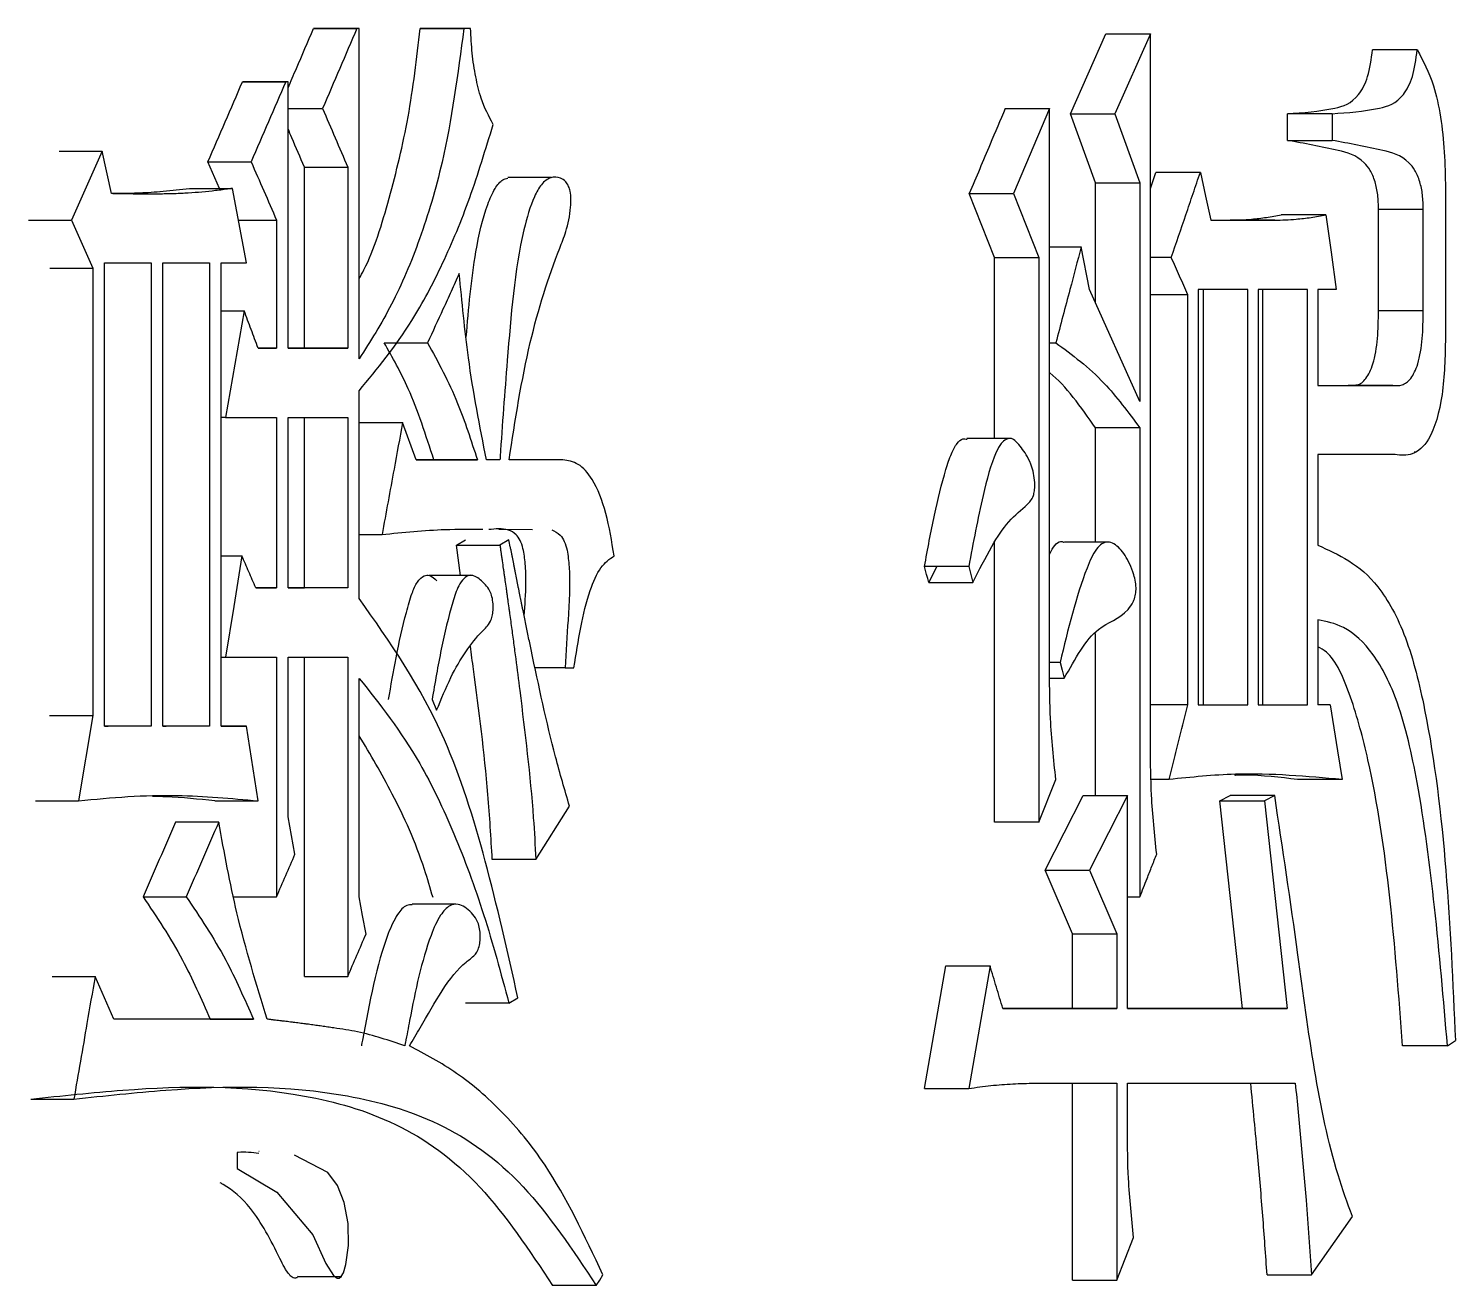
# Model space of a CAD drawing. Header units: millimetres. Extents: x 2687 to 4367, y 1046 to 2234.
# Drawn here: x 3500.315 to 3503.212, y 1378.355 to 1380.908 of the extents above; entities that cross this region are included whole.
import ezdxf

# ---------------------------------------------------------------- set-up
doc = ezdxf.new("R2010")
doc.units = ezdxf.units.MM

msp = doc.modelspace()

# ---------------------------------------------------------------- linework, layer by layer
at = {"color": 7, "linetype": 'Continuous', "lineweight": 25}
for p, q in [((3500.8937, 1380.9079), (3500.9817, 1380.9079)), ((3500.8983, 1380.9079), (3500.8937, 1380.9079)), ((3500.9864, 1380.9079), (3500.8983, 1380.9079)), ((3500.9864, 1380.9079), (3500.9817, 1380.9079)), ((3500.9864, 1380.2372), (3500.9864, 1380.9079)), ((3501.2125, 1380.9079), (3501.1242, 1380.9079)), ((3501.2125, 1380.9079), (3501.1987, 1380.9079)), ((3502.4301, 1380.7348), (3502.5022, 1380.8971)), ((3502.5022, 1380.8971), (3502.5924, 1380.8971)), ((3502.5924, 1380.8971), (3502.5201, 1380.7348)), ((3502.5924, 1379.4476), (3502.5924, 1380.8971)), ((3503.134, 1380.8647), (3503.0432, 1380.8647)), ((3500.7494, 1380.7997), (3500.8373, 1380.7997)), ((3500.7541, 1380.7997), (3500.7494, 1380.7997)), ((3500.842, 1380.7997), (3500.7541, 1380.7997)), ((3500.842, 1380.7997), (3500.8373, 1380.7997)), ((3500.842, 1380.2588), (3500.842, 1380.7997)), ((3500.842, 1380.7456), (3500.912, 1380.7456)), ((3502.2977, 1380.7456), (3502.3876, 1380.7456)), ((3502.3876, 1380.7456), (3502.3144, 1380.5726)), ((3502.3876, 1379.599), (3502.3876, 1380.7456)), ((3502.4301, 1380.7348), (3502.5201, 1380.7348)), ((3502.4811, 1380.5942), (3502.4301, 1380.7348)), ((3502.5201, 1380.7348), (3502.5712, 1380.5942)), ((3502.9611, 1380.7348), (3502.8705, 1380.7348)), ((3502.8705, 1380.6807), (3502.8705, 1380.7348)), ((3502.9611, 1380.7348), (3502.9611, 1380.6807)), ((3502.8705, 1380.6807), (3502.9611, 1380.6807)), ((3500.3771, 1380.6591), (3500.4645, 1380.6591)), ((3500.4645, 1380.6591), (3500.4024, 1380.5184)), ((3500.4835, 1380.5725), (3500.4645, 1380.6591)), ((3500.6793, 1380.6374), (3500.767, 1380.6374)), ((3500.7027, 1380.5833), (3500.6793, 1380.6374)), ((3500.8751, 1380.6266), (3500.9632, 1380.6266)), ((3500.8751, 1380.2588), (3500.8751, 1380.6266)), ((3500.9632, 1380.6266), (3500.9632, 1380.2588)), ((3502.5924, 1380.5831), (3502.6035, 1380.6158)), ((3502.6938, 1380.6158), (3502.6035, 1380.6158)), ((3500.5818, 1380.5771), (3500.6417, 1380.5833)), ((3500.6417, 1380.5833), (3500.7295, 1380.5833)), ((3500.7576, 1380.4319), (3500.7295, 1380.5833)), ((3501.377, 1380.6051), (3501.2878, 1380.6051)), ((3502.4811, 1380.3509), (3502.4811, 1380.5942)), ((3502.5712, 1380.5942), (3502.5712, 1380.1507)), ((3503.1912, 1380.5834), (3503.1912, 1380.2805)), ((3502.2246, 1380.5726), (3502.3144, 1380.5726)), ((3502.2762, 1380.4428), (3502.2246, 1380.5726)), ((3502.3144, 1380.5726), (3502.3661, 1380.4428)), ((3502.9487, 1380.5293), (3502.8581, 1380.5293)), ((3503.1463, 1380.5401), (3503.0555, 1380.5401)), ((3503.0555, 1380.3346), (3503.0555, 1380.5401)), ((3503.1463, 1380.3346), (3503.1463, 1380.5401)), ((3500.3152, 1380.5184), (3500.4024, 1380.5184)), ((3500.4024, 1380.5184), (3500.4454, 1380.4211)), ((3500.7415, 1380.5184), (3500.8186, 1380.5184)), ((3500.8186, 1380.5184), (3500.8186, 1380.2588)), ((3502.7149, 1380.5185), (3502.8447, 1380.5185)), ((3502.7149, 1380.5185), (3502.7543, 1380.5185)), ((3502.8447, 1380.5185), (3502.7543, 1380.5185)), ((3502.2762, 1380.4428), (3502.3661, 1380.4428)), ((3502.2762, 1380.0749), (3502.2762, 1380.4428)), ((3502.3661, 1380.4428), (3502.3661, 1379.2961)), ((3502.3876, 1380.4644), (3502.4518, 1380.4644)), ((3502.4689, 1380.3778), (3502.4518, 1380.4644)), ((3502.6347, 1380.4428), (3502.5924, 1380.4428)), ((3500.4692, 1379.4908), (3500.4692, 1380.4319)), ((3500.4692, 1380.4319), (3500.5642, 1380.4319)), ((3500.5642, 1380.4319), (3500.5642, 1379.4908)), ((3500.5879, 1379.4908), (3500.5879, 1380.4319)), ((3500.5879, 1380.4319), (3500.6824, 1380.4319)), ((3500.6824, 1380.4319), (3500.6824, 1379.4908)), ((3500.7059, 1380.4319), (3500.7576, 1380.4319)), ((3500.7059, 1379.4908), (3500.7059, 1380.4319)), ((3502.5712, 1380.1507), (3502.4689, 1380.3778)), ((3502.6685, 1380.367), (3502.5924, 1380.367)), ((3502.6685, 1379.5341), (3502.6685, 1380.367)), ((3502.7904, 1380.3779), (3502.6896, 1380.3779)), ((3502.6896, 1380.3779), (3502.6896, 1379.5341)), ((3502.7, 1379.5341), (3502.7, 1380.3779)), ((3502.7904, 1379.5341), (3502.7904, 1380.3779)), ((3502.9114, 1380.3779), (3502.8113, 1380.3779)), ((3502.8113, 1380.3779), (3502.8113, 1379.5341)), ((3502.8208, 1379.5341), (3502.8208, 1380.3779)), ((3502.9113, 1379.5341), (3502.9114, 1380.3779)), ((3502.9694, 1380.3779), (3502.9321, 1380.3779)), ((3502.9321, 1380.3779), (3502.9321, 1380.1831)), ((3500.7059, 1380.3345), (3500.7529, 1380.3345)), ((3503.1463, 1380.3346), (3503.0555, 1380.3346)), ((3502.3876, 1380.2696), (3502.4004, 1380.2696)), ((3500.8186, 1380.2588), (3500.7811, 1380.2588)), ((3500.7811, 1380.2588), (3500.8186, 1380.2588)), ((3500.9632, 1380.2588), (3500.842, 1380.2588)), ((3500.842, 1380.2588), (3500.8751, 1380.2588)), ((3500.8751, 1380.2588), (3500.9632, 1380.2588)), ((3502.9321, 1380.1831), (3503.0848, 1380.1832)), ((3502.9321, 1380.1832), (3502.9941, 1380.1832)), ((3503.0848, 1380.1832), (3502.9941, 1380.1832)), ((3500.9864, 1379.7504), (3500.9864, 1380.1723)), ((3500.7153, 1380.1182), (3500.7059, 1380.1182)), ((3500.7153, 1380.1182), (3500.8186, 1380.1182)), ((3500.8186, 1380.1182), (3500.8186, 1379.772)), ((3500.842, 1379.772), (3500.842, 1380.1182)), ((3500.842, 1380.1182), (3500.9632, 1380.1182)), ((3500.8751, 1379.772), (3500.8751, 1380.1182)), ((3500.9632, 1380.1182), (3500.9632, 1379.772)), ((3500.9864, 1380.1074), (3501.0744, 1380.1074)), ((3501.1021, 1380.0317), (3501.0744, 1380.1074)), ((3502.5712, 1380.0966), (3502.481, 1380.0966)), ((3502.481, 1379.8648), (3502.481, 1380.0966)), ((3502.5712, 1380.0966), (3502.5711, 1379.1447)), ((3502.3106, 1380.0749), (3502.22, 1380.0749)), ((3503.0889, 1380.0425), (3502.9321, 1380.0425)), ((3502.9321, 1380.0425), (3502.9321, 1379.8586)), ((3503.0889, 1380.0425), (3502.9982, 1380.0425)), ((3503.128, 1380.0479), (3503.1313, 1380.0479)), ((3501.2262, 1380.0317), (3501.1021, 1380.0317)), ((3501.1021, 1380.0317), (3501.1379, 1380.0317)), ((3501.1379, 1380.0317), (3501.2262, 1380.0317)), ((3501.2721, 1380.0317), (3501.2446, 1380.0317)), ((3501.3997, 1380.0317), (3501.2905, 1380.0317)), ((3501.3997, 1380.0317), (3501.3111, 1380.0317)), ((3501.2695, 1379.8911), (3501.338, 1379.8901)), ((3500.9864, 1379.8802), (3501.0327, 1379.8802)), ((3501.1836, 1379.8586), (3501.2019, 1379.8694)), ((3501.1922, 1379.7972), (3501.1836, 1379.8586)), ((3501.1836, 1379.8586), (3501.272, 1379.8586)), ((3501.2903, 1379.8694), (3501.272, 1379.8586)), ((3502.2762, 1379.2961), (3502.2762, 1379.8643)), ((3502.5083, 1379.8648), (3502.4178, 1379.8648)), ((3500.7059, 1379.8369), (3500.7482, 1379.8369)), ((3502.2236, 1379.8153), (3502.1339, 1379.8153)), ((3502.1583, 1379.8146), (3502.1426, 1379.7829)), ((3500.8186, 1379.772), (3500.7764, 1379.772)), ((3500.7764, 1379.772), (3500.8186, 1379.772)), ((3500.9632, 1379.772), (3500.842, 1379.772)), ((3500.842, 1379.772), (3500.8751, 1379.772)), ((3500.9632, 1379.772), (3500.8751, 1379.772)), ((3501.217, 1379.7972), (3501.1281, 1379.7972)), ((3502.1426, 1379.7829), (3502.2322, 1379.7829)), ((3502.9321, 1379.7072), (3502.9321, 1379.5341)), ((3502.481, 1379.3502), (3502.481, 1379.6791)), ((3500.7059, 1379.6314), (3500.7153, 1379.6314)), ((3500.7153, 1379.6314), (3500.8186, 1379.6314)), ((3500.8186, 1379.6314), (3500.8186, 1379.1446)), ((3500.842, 1379.6314), (3500.9632, 1379.6314)), ((3500.842, 1379.3069), (3500.842, 1379.6314)), ((3500.8751, 1378.9824), (3500.8751, 1379.6314)), ((3500.9632, 1379.6314), (3500.9631, 1378.9824)), ((3501.4042, 1379.6098), (3501.3437, 1379.6098)), ((3501.4042, 1379.6098), (3501.4223, 1379.6098)), ((3502.409, 1379.6206), (3502.3876, 1379.6206)), ((3500.9864, 1379.1446), (3500.9864, 1379.5881)), ((3502.3878, 1379.5882), (3502.4176, 1379.5882)), ((3501.1343, 1379.5449), (3501.1435, 1379.5233)), ((3500.4454, 1379.5124), (3500.4168, 1379.3393)), ((3502.6685, 1379.5341), (3502.5924, 1379.5341)), ((3502.6896, 1379.5341), (3502.7904, 1379.5341)), ((3502.6896, 1379.5341), (3502.7, 1379.5341)), ((3502.7, 1379.5341), (3502.7904, 1379.5341)), ((3502.8113, 1379.5341), (3502.9113, 1379.5341)), ((3502.8113, 1379.5341), (3502.8208, 1379.5341)), ((3502.8208, 1379.5341), (3502.9113, 1379.5341)), ((3502.957, 1379.5341), (3502.9321, 1379.5341)), ((3502.957, 1379.5341), (3502.9321, 1379.5341)), ((3500.5642, 1379.4908), (3500.4692, 1379.4908)), ((3500.4692, 1379.4908), (3500.4767, 1379.4908)), ((3500.5642, 1379.4908), (3500.4767, 1379.4908)), ((3500.6824, 1379.4908), (3500.5879, 1379.4908)), ((3500.5879, 1379.4908), (3500.5947, 1379.4908)), ((3500.6824, 1379.4908), (3500.5947, 1379.4908)), ((3500.7576, 1379.4908), (3500.7059, 1379.4908)), ((3500.7059, 1379.4908), (3500.7576, 1379.4908)), ((3500.7811, 1379.3394), (3500.7576, 1379.4908)), ((3502.3661, 1379.2961), (3502.4004, 1379.3827)), ((3502.6305, 1379.3827), (3502.5939, 1379.3827)), ((3502.9818, 1379.3827), (3502.8912, 1379.3827)), ((3500.3295, 1379.3393), (3500.4168, 1379.3393)), ((3500.6933, 1379.3394), (3500.7811, 1379.3394)), ((3502.379, 1379.1988), (3502.4556, 1379.3502)), ((3502.5457, 1379.3502), (3502.4689, 1379.1988)), ((3502.5456, 1378.9175), (3502.5457, 1379.3502)), ((3502.7334, 1379.3394), (3502.7543, 1379.3502)), ((3502.7334, 1379.3394), (3502.8239, 1379.3394)), ((3502.7792, 1378.9175), (3502.7334, 1379.3394)), ((3502.8447, 1379.3502), (3502.7543, 1379.3502)), ((3502.8447, 1379.3502), (3502.8239, 1379.3394)), ((3502.8239, 1379.3394), (3502.8697, 1378.9175)), ((3501.3451, 1379.2204), (3501.4133, 1379.3285)), ((3500.7012, 1379.2961), (3500.6135, 1379.2961)), ((3502.3661, 1379.2961), (3502.2762, 1379.2961)), ((3501.3451, 1379.2204), (3501.2565, 1379.2204)), ((3502.379, 1379.1988), (3502.4689, 1379.1988)), ((3502.4343, 1379.069), (3502.379, 1379.1988)), ((3502.4689, 1379.1988), (3502.5244, 1379.069)), ((3502.5457, 1379.1447), (3502.5711, 1379.1447)), ((3501.1827, 1379.1296), (3501.0938, 1379.1296)), ((3502.4343, 1379.069), (3502.5244, 1379.069)), ((3502.4343, 1378.9175), (3502.4343, 1379.069)), ((3502.5244, 1379.069), (3502.5244, 1378.9175)), ((3502.1339, 1378.7552), (3502.1772, 1379.004)), ((3502.1772, 1379.004), (3502.2669, 1379.004)), ((3502.2669, 1379.004), (3502.2236, 1378.7552)), ((3500.3628, 1378.9824), (3500.4501, 1378.9824)), ((3500.4882, 1378.8958), (3500.4501, 1378.9824)), ((3501.2903, 1378.9283), (3501.3086, 1378.9391)), ((3502.5244, 1378.9175), (3502.2928, 1378.9175)), ((3502.2928, 1378.9175), (3502.4343, 1378.9175)), ((3502.4343, 1378.9175), (3502.5244, 1378.9175)), ((3502.8697, 1378.9175), (3502.5456, 1378.9175)), ((3502.5456, 1378.9175), (3502.7792, 1378.9175)), ((3502.7792, 1378.9175), (3502.8697, 1378.9175)), ((3500.7717, 1378.8958), (3500.4882, 1378.8958)), ((3500.6839, 1378.8958), (3500.4882, 1378.8958)), ((3500.6839, 1378.8958), (3500.7717, 1378.8958)), ((3503.1953, 1378.8418), (3503.2116, 1378.8526)), ((3503.1953, 1378.8418), (3503.1044, 1378.8418)), ((3502.3575, 1378.7661), (3502.5244, 1378.7661)), ((3502.4343, 1378.3658), (3502.4343, 1378.7661)), ((3502.5244, 1378.7661), (3502.5244, 1378.3658)), ((3502.5456, 1378.7661), (3502.8864, 1378.7661)), ((3502.5456, 1378.6687), (3502.5456, 1378.7661)), ((3500.3199, 1378.7335), (3500.4072, 1378.7335)), ((3502.1339, 1378.7552), (3502.2236, 1378.7552)), ((3500.7388, 1378.6254), (3500.7388, 1378.5929)), ((3500.7834, 1378.6273), (3500.7828, 1378.6273)), ((3502.9196, 1378.3767), (3503.0023, 1378.4954)), ((3502.5244, 1378.3658), (3502.5584, 1378.4524)), ((3500.8623, 1378.3736), (3500.9508, 1378.3736)), ((3501.4677, 1378.3551), (3501.379, 1378.3551)), ((3502.8291, 1378.3767), (3502.9196, 1378.3767))]:
    msp.add_line(p, q, dxfattribs=at)
at = {"color": 7, "linetype": 'Continuous', "lineweight": 25, "flags": 128}
for points in [[(3501.1104, 1380.9079), (3501.1399, 1380.9079), (3501.1987, 1380.9079)], [(3501.1242, 1380.9079), (3501.1195, 1380.9079), (3501.1165, 1380.9079), (3501.1134, 1380.9079), (3501.1104, 1380.9079)], [(3502.6938, 1380.6158), (3502.7043, 1380.5672), (3502.7149, 1380.5185)], [(3502.4811, 1380.5942), (3502.5261, 1380.5942), (3502.5712, 1380.5942)], [(3502.9487, 1380.5293), (3502.9591, 1380.4536), (3502.9694, 1380.3779)], [(3500.3581, 1380.4211), (3500.4017, 1380.4211), (3500.4454, 1380.4211)], [(3500.4454, 1380.4211), (3500.4454, 1379.9667), (3500.4454, 1379.5124)], [(3500.7529, 1380.3345), (3500.7341, 1380.2264), (3500.7153, 1380.1182)], [(3500.7482, 1379.8369), (3500.7318, 1379.7342), (3500.7153, 1379.6314)], [(3502.1426, 1379.7829), (3502.1404, 1379.7911), (3502.1382, 1379.7992), (3502.1339, 1379.8153)], [(3502.2236, 1379.8153), (3502.2279, 1379.7991), (3502.2322, 1379.7829)], [(3502.409, 1379.6206), (3502.4133, 1379.6044), (3502.4176, 1379.5882)], [(3500.358, 1379.5124), (3500.3799, 1379.5124), (3500.4017, 1379.5124), (3500.4235, 1379.5124), (3500.4454, 1379.5124)], [(3502.957, 1379.5341), (3502.9646, 1379.4875), (3502.9723, 1379.4409), (3502.9818, 1379.3827)], [(3502.4556, 1379.3502), (3502.4783, 1379.3502), (3502.512, 1379.3502), (3502.5457, 1379.3502)], [(3500.856, 1379.2312), (3500.849, 1379.269), (3500.842, 1379.3069)], [(3500.5476, 1379.1446), (3500.5697, 1379.1446), (3500.5918, 1379.1446), (3500.6352, 1379.1446)], [(3500.7307, 1379.1446), (3500.7529, 1379.1446), (3500.7751, 1379.1446), (3500.8186, 1379.1446)], [(3501.0003, 1379.0689), (3500.9933, 1379.1068), (3500.9864, 1379.1446)], [(3500.8751, 1378.9824), (3500.8974, 1378.9824), (3500.9196, 1378.9824), (3500.9631, 1378.9824)], [(3501.2903, 1378.9283), (3501.2538, 1378.9283), (3501.2278, 1378.9283), (3501.2019, 1378.9283)], [(3500.7388, 1378.5929), (3500.819, 1378.5447), (3500.892, 1378.4581), (3500.9184, 1378.3994), (3500.934, 1378.3755), (3500.9414, 1378.3702), (3500.9458, 1378.3701), (3500.95, 1378.3732), (3500.9542, 1378.3805), (3500.9593, 1378.3974), (3500.9645, 1378.4366), (3500.9639, 1378.4809), (3500.9559, 1378.5239), (3500.9424, 1378.558), (3500.9224, 1378.5845), (3500.8552, 1378.6197), (3500.8552, 1378.6197)], [(3501.4677, 1378.3551), (3501.4745, 1378.3658), (3501.4812, 1378.3766)], [(3502.4343, 1378.3658), (3502.4568, 1378.3658), (3502.4793, 1378.3658), (3502.5019, 1378.3658), (3502.5244, 1378.3658)]]:
    msp.add_lwpolyline(points, dxfattribs=at)
at = {"color": 7, "linetype": 'Continuous', "lineweight": 25}
for points, knots in [([(3500.842, 1380.7874), (3500.8476, 1380.8005), (3500.8649, 1380.8407), (3500.8821, 1380.8808), (3500.8937, 1380.9079)], [0, 0, 0, 0, 0.326762, 1, 1, 1, 1]), ([(3500.9817, 1380.9079), (3500.9701, 1380.8808), (3500.9469, 1380.8267), (3500.9236, 1380.7726), (3500.912, 1380.7456)], [0, 0, 0, 0, 0.5, 1, 1, 1, 1]), ([(3501.1987, 1380.9079), (3501.1865, 1380.815), (3501.1664, 1380.663), (3501.111, 1380.4788), (3501.0541, 1380.3439), (3501.0088, 1380.2726), (3500.9864, 1380.2372)], [0, 0, 0, 0, 0.347456, 0.568585, 0.785979, 1, 1, 1, 1]), ([(3500.9864, 1380.4001), (3500.9896, 1380.4059), (3501.0146, 1380.451), (3501.0486, 1380.5631), (3501.0889, 1380.7266), (3501.1032, 1380.8472), (3501.1104, 1380.9079)], [0, 0, 0, 0, 0.046421, 0.359328, 0.677626, 1, 1, 1, 1]), ([(3501.2583, 1380.7132), (3501.2495, 1380.7297), (3501.2348, 1380.7572), (3501.2224, 1380.8096), (3501.215, 1380.8575), (3501.2133, 1380.891), (3501.2125, 1380.9079)], [0, 0, 0, 0, 0.330678, 0.55099, 0.77457, 1, 1, 1, 1]), ([(3502.8705, 1380.7348), (3502.9024, 1380.737), (3502.9509, 1380.7403), (3503.0083, 1380.7575), (3503.0355, 1380.8079), (3503.0406, 1380.8455), (3503.0432, 1380.8647)], [0, 0, 0, 0, 0.4926757, 0.7494269, 0.8720119, 1, 1, 1, 1]), ([(3502.9611, 1380.7348), (3502.9931, 1380.737), (3503.0416, 1380.7403), (3503.0991, 1380.7575), (3503.1264, 1380.8079), (3503.1314, 1380.8455), (3503.134, 1380.8646)], [0, 0, 0, 0, 0.492785, 0.749576, 0.872123, 1, 1, 1, 1]), ([(3503.134, 1380.8647), (3503.146, 1380.8422), (3503.1659, 1380.8047), (3503.1823, 1380.7284), (3503.19, 1380.6572), (3503.1908, 1380.608), (3503.1912, 1380.5834)], [0, 0, 0, 0, 0.32906, 0.549528, 0.774008, 1, 1, 1, 1]), ([(3500.6793, 1380.6374), (3500.691, 1380.6645), (3500.7144, 1380.7186), (3500.7378, 1380.7726), (3500.7494, 1380.7997)], [0, 0, 0, 0, 0.499999, 1, 1, 1, 1]), ([(3500.8373, 1380.7997), (3500.8256, 1380.7726), (3500.8022, 1380.7186), (3500.7788, 1380.6645), (3500.767, 1380.6374)], [0, 0, 0, 0, 0.5, 1, 1, 1, 1]), ([(3500.912, 1380.7456), (3500.9205, 1380.7258), (3500.9376, 1380.6861), (3500.9546, 1380.6464), (3500.9632, 1380.6266)], [0, 0, 0, 0, 0.500001, 1, 1, 1, 1]), ([(3502.2977, 1380.7456), (3502.2875, 1380.7214), (3502.2702, 1380.6804), (3502.2458, 1380.6227), (3502.2317, 1380.5893), (3502.2246, 1380.5726)], [0, 0, 0, 0, 0.420871, 0.710435, 1, 1, 1, 1]), ([(3500.8751, 1380.6266), (3500.8666, 1380.6464), (3500.8556, 1380.6722), (3500.8445, 1380.6979), (3500.842, 1380.7039)], [0, 0, 0, 0, 0.770201, 1, 1, 1, 1]), ([(3500.9864, 1380.1723), (3501.0231, 1380.2169), (3501.0839, 1380.2907), (3501.1569, 1380.4292), (3501.2127, 1380.5624), (3501.243, 1380.6627), (3501.2583, 1380.7132)], [0, 0, 0, 0, 0.333809, 0.553089, 0.775219, 1, 1, 1, 1]), ([(3503.0555, 1380.5401), (3503.0552, 1380.5502), (3503.0546, 1380.5702), (3503.0487, 1380.5986), (3503.0389, 1380.621), (3503.0144, 1380.6501), (3502.957, 1380.6648), (3502.9048, 1380.6744), (3502.8705, 1380.6807)], [0, 0, 0, 0, 0.060186, 0.119313, 0.185904, 0.25149, 0.507936, 1, 1, 1, 1]), ([(3503.1463, 1380.5401), (3503.146, 1380.5502), (3503.1455, 1380.5702), (3503.1395, 1380.5986), (3503.1297, 1380.621), (3503.1052, 1380.6501), (3503.0477, 1380.6648), (3502.9955, 1380.6744), (3502.9611, 1380.6807)], [0, 0, 0, 0, 0.060123, 0.1192, 0.185763, 0.251345, 0.507834, 1, 1, 1, 1]), ([(3500.767, 1380.6374), (3500.7756, 1380.6176), (3500.7928, 1380.5779), (3500.81, 1380.5383), (3500.8186, 1380.5184)], [0, 0, 0, 0, 0.500001, 1, 1, 1, 1]), ([(3502.6347, 1380.4428), (3502.6446, 1380.4716), (3502.6594, 1380.5149), (3502.6791, 1380.5726), (3502.6889, 1380.6014), (3502.6938, 1380.6158)], [0, 0, 0, 0, 0.5, 0.75, 1, 1, 1, 1]), ([(3500.7295, 1380.5833), (3500.7202, 1380.582), (3500.7064, 1380.58), (3500.6742, 1380.576), (3500.6487, 1380.574), (3500.6255, 1380.5729), (3500.6186, 1380.5726), (3500.6116, 1380.5723), (3500.6047, 1380.5721), (3500.5954, 1380.5719), (3500.5861, 1380.5717), (3500.5768, 1380.5716), (3500.5698, 1380.5716), (3500.5629, 1380.5715), (3500.5559, 1380.5715), (3500.5489, 1380.5716), (3500.5431, 1380.5716), (3500.5384, 1380.5717), (3500.535, 1380.5717), (3500.5315, 1380.5717), (3500.528, 1380.5718), (3500.5245, 1380.5718), (3500.521, 1380.5719), (3500.5175, 1380.5719), (3500.5128, 1380.572), (3500.5082, 1380.5721), (3500.5035, 1380.5721), (3500.5, 1380.5722), (3500.4965, 1380.5723), (3500.493, 1380.5723), (3500.4887, 1380.5724), (3500.4855, 1380.5725), (3500.4835, 1380.5725)], [0, 0, 0, 0, 0.113118, 0.169677, 0.395941, 0.424221, 0.4525, 0.480779, 0.509059, 0.537338, 0.593897, 0.622177, 0.650456, 0.678735, 0.707015, 0.735294, 0.763573, 0.777713, 0.791853, 0.805993, 0.820132, 0.834272, 0.848412, 0.862551, 0.876691, 0.90497, 0.91911, 0.93325, 0.947389, 0.961529, 0.975669, 1, 1, 1, 1]), ([(3501.2036, 1380.2808), (3501.2086, 1380.3395), (3501.2167, 1380.4341), (3501.2399, 1380.5358), (3501.2605, 1380.5829), (3501.2753, 1380.601), (3501.2846, 1380.603), (3501.288, 1380.6037)], [0, 0, 0, 0, 0.454474, 0.731259, 0.84685, 0.944624, 1, 1, 1, 1]), ([(3501.2905, 1380.0317), (3501.3031, 1380.1128), (3501.327, 1380.2673), (3501.3742, 1380.4147), (3501.4075, 1380.497), (3501.415, 1380.5325), (3501.4165, 1380.5614), (3501.4152, 1380.5764), (3501.4114, 1380.5886), (3501.4047, 1380.5987), (3501.3924, 1380.6066), (3501.375, 1380.607), (3501.3561, 1380.5937), (3501.3365, 1380.5579), (3501.3036, 1380.4443), (3501.2891, 1380.2584), (3501.2762, 1380.1017), (3501.2723, 1380.034), (3501.2721, 1380.0317)], [0, 0, 0, 0, 0.188824, 0.359425, 0.391174, 0.431004, 0.443042, 0.4552, 0.463942, 0.475035, 0.493349, 0.52466, 0.556942, 0.585534, 0.64557, 0.848774, 0.994709, 1, 1, 1, 1]), ([(3500.5822, 1380.576), (3500.5745, 1380.5755), (3500.5549, 1380.5741), (3500.5163, 1380.5727), (3500.4937, 1380.5726), (3500.4845, 1380.5725)], [0, 0, 0, 0, 0.27763, 0.704747, 1, 1, 1, 1]), ([(3502.7543, 1380.5185), (3502.7687, 1380.5189), (3502.7933, 1380.5197), (3502.8279, 1380.5242), (3502.848, 1380.5276), (3502.8581, 1380.5293)], [0, 0, 0, 0, 0.416267, 0.70808, 1, 1, 1, 1]), ([(3502.8447, 1380.5185), (3502.8592, 1380.519), (3502.8838, 1380.52), (3502.9185, 1380.5238), (3502.9386, 1380.5275), (3502.9487, 1380.5293)], [0, 0, 0, 0, 0.415687, 0.707752, 1, 1, 1, 1]), ([(3502.4518, 1380.4644), (3502.4442, 1380.4356), (3502.4319, 1380.3887), (3502.4147, 1380.3238), (3502.4052, 1380.2877), (3502.4004, 1380.2697)], [0, 0, 0, 0, 0.4440726, 0.7220363, 1, 1, 1, 1]), ([(3502.6685, 1380.367), (3502.6629, 1380.3797), (3502.6516, 1380.4049), (3502.6404, 1380.4301), (3502.6347, 1380.4428)], [0, 0, 0, 0, 0.499999, 1, 1, 1, 1]), ([(3501.1895, 1380.4103), (3501.184, 1380.3982), (3501.173, 1380.3741), (3501.1515, 1380.3272), (3501.1356, 1380.2924), (3501.1251, 1380.2696)], [0, 0, 0, 0, 0.25711, 0.51422, 1, 1, 1, 1]), ([(3501.2446, 1380.0317), (3501.2312, 1380.1001), (3501.2072, 1380.2227), (3501.195, 1380.3528), (3501.1896, 1380.4103)], [0, 0, 0, 0, 0.55855, 1, 1, 1, 1]), ([(3500.7811, 1380.2588), (3500.7764, 1380.2714), (3500.767, 1380.2967), (3500.7576, 1380.3219), (3500.7529, 1380.3345)], [0, 0, 0, 0, 0.500001, 1, 1, 1, 1]), ([(3503.0043, 1380.1837), (3503.007, 1380.1837), (3503.0158, 1380.1835), (3503.0306, 1380.195), (3503.0464, 1380.2273), (3503.0545, 1380.2782), (3503.0551, 1380.3157), (3503.0555, 1380.3346)], [0, 0, 0, 0, 0.086761, 0.285824, 0.490519, 0.742777, 1, 1, 1, 1]), ([(3503.0848, 1380.1832), (3503.091, 1380.1827), (3503.1032, 1380.1819), (3503.1215, 1380.1947), (3503.1373, 1380.2273), (3503.1454, 1380.2782), (3503.146, 1380.3157), (3503.1463, 1380.3346)], [0, 0, 0, 0, 0.178016, 0.357314, 0.541602, 0.768589, 1, 1, 1, 1]), ([(3501.0369, 1380.2696), (3501.0443, 1380.2696), (3501.0592, 1380.2696), (3501.0886, 1380.2696), (3501.1106, 1380.2696), (3501.1251, 1380.2696)], [0, 0, 0, 0, 0.252509, 0.505009, 1, 1, 1, 1]), ([(3501.1379, 1380.0317), (3501.1217, 1380.0819), (3501.093, 1380.1709), (3501.0539, 1380.2397), (3501.0369, 1380.2696)], [0, 0, 0, 0, 0.5649403, 1, 1, 1, 1]), ([(3501.1251, 1380.2696), (3501.1465, 1380.2305), (3501.1849, 1380.16), (3501.2135, 1380.0712), (3501.2262, 1380.0317)], [0, 0, 0, 0, 0.555111, 1, 1, 1, 1]), ([(3502.4004, 1380.2696), (3502.4338, 1380.2451), (3502.4936, 1380.201), (3502.5473, 1380.1286), (3502.5712, 1380.0966)], [0, 0, 0, 0, 0.557248, 1, 1, 1, 1]), ([(3503.1912, 1380.2805), (3503.1905, 1380.2411), (3503.1891, 1380.1641), (3503.1626, 1380.0705), (3503.1242, 1380.039), (3503.1007, 1380.0413), (3503.0889, 1380.0425)], [0, 0, 0, 0, 0.295173, 0.576606, 0.789028, 1, 1, 1, 1]), ([(3502.481, 1380.0966), (3502.4512, 1380.1394), (3502.4212, 1380.1825), (3502.3877, 1380.2088), (3502.3876, 1380.209)], [0, 0, 0, 0, 0.9948219, 1, 1, 1, 1]), ([(3501.0744, 1380.1074), (3501.0686, 1380.076), (3501.0588, 1380.0224), (3501.0449, 1379.9467), (3501.0368, 1379.9024), (3501.0327, 1379.8802)], [0, 0, 0, 0, 0.414509, 0.707253, 1, 1, 1, 1]), ([(3502.1339, 1379.8153), (3502.1403, 1379.8504), (3502.1527, 1379.9184), (3502.1715, 1379.9947), (3502.1873, 1380.0436), (3502.199, 1380.0657), (3502.2104, 1380.0757), (3502.2174, 1380.0743), (3502.2202, 1380.0737)], [0, 0, 0, 0, 0.332169, 0.644911, 0.764477, 0.861963, 0.944096, 1, 1, 1, 1]), ([(3502.2322, 1379.7829), (3502.2448, 1379.808), (3502.2676, 1379.8535), (3502.3043, 1379.9101), (3502.3326, 1379.9315), (3502.3494, 1379.9483), (3502.3546, 1379.9572), (3502.3573, 1379.9692), (3502.358, 1379.9834), (3502.3564, 1380.0004), (3502.3517, 1380.0209), (3502.3401, 1380.0437), (3502.3265, 1380.0629), (3502.3117, 1380.0765), (3502.2999, 1380.0749), (3502.2886, 1380.0655), (3502.2703, 1380.0307), (3502.2479, 1379.945), (3502.2327, 1379.8638), (3502.2236, 1379.8153)], [0, 0, 0, 0, 0.133739, 0.243051, 0.352533, 0.371712, 0.391103, 0.40333, 0.418292, 0.440552, 0.463875, 0.498841, 0.561321, 0.592898, 0.624761, 0.654015, 0.68757, 0.813379, 1, 1, 1, 1]), ([(3501.5038, 1379.837), (3501.499, 1379.8665), (3501.4894, 1379.9247), (3501.4636, 1379.9915), (3501.4315, 1380.0271), (3501.4102, 1380.0302), (3501.3997, 1380.0317)], [0, 0, 0, 0, 0.291567, 0.574035, 0.788626, 1, 1, 1, 1]), ([(3501.0327, 1379.8802), (3501.0756, 1379.8846), (3501.1441, 1379.8916), (3501.2121, 1379.8911), (3501.2376, 1379.8909)], [0, 0, 0, 0, 0.6252274, 1, 1, 1, 1]), ([(3501.3212, 1379.7148), (3501.3229, 1379.7371), (3501.3255, 1379.7722), (3501.3241, 1379.8186), (3501.3203, 1379.8488), (3501.3134, 1379.8692), (3501.3032, 1379.8832), (3501.2816, 1379.8942), (3501.2628, 1379.8918), (3501.2495, 1379.8901)], [0, 0, 0, 0, 0.223428, 0.353766, 0.460927, 0.53019, 0.599453, 0.71628, 1, 1, 1, 1]), ([(3501.3772, 1379.8895), (3501.3832, 1379.887), (3501.3925, 1379.8831), (3501.4031, 1379.867), (3501.4097, 1379.8447), (3501.4154, 1379.7904), (3501.4105, 1379.7098), (3501.4062, 1379.642), (3501.4042, 1379.6098)], [0, 0, 0, 0, 0.120528, 0.187177, 0.25408, 0.361766, 0.697149, 1, 1, 1, 1]), ([(3501.272, 1379.8586), (3501.2724, 1379.8559), (3501.2732, 1379.8507), (3501.2743, 1379.8427), (3501.2754, 1379.8348), (3501.2769, 1379.8242), (3501.2784, 1379.8136), (3501.2799, 1379.803), (3501.2811, 1379.7951), (3501.2826, 1379.7845), (3501.2841, 1379.7739), (3501.2856, 1379.7633), (3501.2867, 1379.7553), (3501.2882, 1379.7447), (3501.2896, 1379.7341), (3501.2915, 1379.7208), (3501.2933, 1379.7076), (3501.2955, 1379.6916), (3501.2984, 1379.6704), (3501.3012, 1379.6491), (3501.3061, 1379.6118), (3501.3203, 1379.4996), (3501.3368, 1379.3646), (3501.3434, 1379.2485), (3501.3451, 1379.2204)], [0, 0, 0, 0, 0.012619, 0.025237, 0.037856, 0.050474, 0.075711, 0.08833, 0.100948, 0.113567, 0.138804, 0.151422, 0.164041, 0.176659, 0.201896, 0.214515, 0.239752, 0.264989, 0.290226, 0.3407, 0.365937, 0.466887, 0.870929, 1, 1, 1, 1]), ([(3501.4133, 1379.3285), (3501.4036, 1379.3617), (3501.3739, 1379.4632), (3501.3489, 1379.5821), (3501.3305, 1379.6695), (3501.3267, 1379.688), (3501.3229, 1379.7065), (3501.3196, 1379.7227), (3501.3167, 1379.7367), (3501.3153, 1379.7436), (3501.3135, 1379.7529), (3501.3116, 1379.7622), (3501.3097, 1379.7715), (3501.3083, 1379.7785), (3501.3065, 1379.7878), (3501.3046, 1379.7971), (3501.3028, 1379.8065), (3501.3014, 1379.8134), (3501.2995, 1379.8228), (3501.2977, 1379.8321), (3501.2959, 1379.8414), (3501.2945, 1379.8484), (3501.2926, 1379.8577), (3501.2912, 1379.8647), (3501.2903, 1379.8694)], [0, 0, 0, 0, 0.194919, 0.596792, 0.647185, 0.672381, 0.697577, 0.74797, 0.760568, 0.773166, 0.785764, 0.81096, 0.823558, 0.836156, 0.848754, 0.873951, 0.886549, 0.899147, 0.911745, 0.936941, 0.949539, 0.962137, 0.974736, 1, 1, 1, 1]), ([(3502.3876, 1379.8398), (3502.3893, 1379.8434), (3502.3968, 1379.8597), (3502.4088, 1379.8693), (3502.417, 1379.8644), (3502.4175, 1379.8641)], [0, 0, 0, 0, 0.216989, 0.955314, 1, 1, 1, 1]), ([(3502.4176, 1379.5882), (3502.4395, 1379.6277), (3502.4784, 1379.6976), (3502.5326, 1379.7081), (3502.5566, 1379.7401), (3502.5619, 1379.7551), (3502.5639, 1379.7691), (3502.5623, 1379.7845), (3502.5578, 1379.8021), (3502.548, 1379.8276), (3502.5307, 1379.854), (3502.5065, 1379.8703), (3502.4812, 1379.8541), (3502.4456, 1379.7715), (3502.4252, 1379.6875), (3502.409, 1379.6206)], [0, 0, 0, 0, 0.206756, 0.36622, 0.399315, 0.414903, 0.42938, 0.446247, 0.465285, 0.496864, 0.558757, 0.621691, 0.682799, 0.747419, 1, 1, 1, 1]), ([(3502.9321, 1379.8586), (3502.9745, 1379.8397), (3503.0407, 1379.8103), (3503.1141, 1379.676), (3503.1879, 1379.3755), (3503.2011, 1379.0848), (3503.2116, 1378.8526)], [0, 0, 0, 0, 0.2265728, 0.3529789, 0.4833551, 1, 1, 1, 1]), ([(3500.7764, 1379.772), (3500.7717, 1379.7829), (3500.7623, 1379.8045), (3500.7529, 1379.8261), (3500.7482, 1379.8369)], [0, 0, 0, 0, 0.500001, 1, 1, 1, 1]), ([(3501.4223, 1379.6098), (3501.4309, 1379.6649), (3501.4426, 1379.7409), (3501.4754, 1379.8167), (3501.4945, 1379.8303), (3501.5038, 1379.837)], [0, 0, 0, 0, 0.5720712, 0.7896972, 1, 1, 1, 1]), ([(3501.0461, 1379.5449), (3501.0509, 1379.5734), (3501.0612, 1379.634), (3501.0775, 1379.7059), (3501.0918, 1379.7581), (3501.1039, 1379.7851), (3501.1168, 1379.7971), (3501.131, 1379.7986), (3501.1393, 1379.7907), (3501.1442, 1379.7859)], [0, 0, 0, 0, 0.251355, 0.535833, 0.663298, 0.752407, 0.8422, 0.905175, 1, 1, 1, 1]), ([(3501.1435, 1379.5233), (3501.1528, 1379.5462), (3501.1707, 1379.5899), (3501.2022, 1379.6436), (3501.2297, 1379.6786), (3501.25, 1379.6963), (3501.2567, 1379.714), (3501.2584, 1379.7265), (3501.2583, 1379.7402), (3501.2563, 1379.7541), (3501.251, 1379.7682), (3501.2391, 1379.7824), (3501.2253, 1379.7951), (3501.2098, 1379.799), (3501.1983, 1379.7913), (3501.1859, 1379.7741), (3501.1702, 1379.7247), (3501.152, 1379.6475), (3501.1402, 1379.5793), (3501.1343, 1379.5449)], [0, 0, 0, 0, 0.117411, 0.224514, 0.331514, 0.385099, 0.401502, 0.417942, 0.434593, 0.453955, 0.473463, 0.503457, 0.565822, 0.597864, 0.6299, 0.663784, 0.718184, 0.85806, 1, 1, 1, 1]), ([(3501.3086, 1378.9391), (3501.2662, 1379.1276), (3501.1918, 1379.4591), (3501.0483, 1379.6626), (3500.9864, 1379.7504)], [0, 0, 0, 0, 0.568507, 1, 1, 1, 1]), ([(3503.1953, 1378.8418), (3503.1872, 1378.936), (3503.1717, 1379.1176), (3503.141, 1379.3543), (3503.1005, 1379.5362), (3503.0462, 1379.6433), (3502.9887, 1379.6957), (3502.9496, 1379.7036), (3502.9321, 1379.7072)], [0, 0, 0, 0, 0.245646, 0.473666, 0.633063, 0.763711, 0.894016, 1, 1, 1, 1]), ([(3501.2565, 1379.2204), (3501.2539, 1379.2644), (3501.2461, 1379.3951), (3501.2275, 1379.5382), (3501.2141, 1379.6379), (3501.212, 1379.6535)], [0, 0, 0, 0, 0.299395, 0.889632, 1, 1, 1, 1]), ([(3503.1044, 1378.8418), (3503.089, 1379.0443), (3503.0696, 1379.298), (3503.0014, 1379.5511), (3502.9646, 1379.6358), (3502.9381, 1379.6491), (3502.9321, 1379.6521)], [0, 0, 0, 0, 0.63735, 0.798589, 0.954752, 1, 1, 1, 1]), ([(3502.4004, 1379.3827), (3502.3961, 1379.4237), (3502.3885, 1379.4949), (3502.3878, 1379.5681), (3502.3876, 1379.599)], [0, 0, 0, 0, 0.576873, 1, 1, 1, 1]), ([(3500.9864, 1379.5881), (3501.0288, 1379.5346), (3501.0992, 1379.4457), (3501.1804, 1379.2742), (3501.2412, 1379.1104), (3501.2739, 1378.9892), (3501.2903, 1378.9283)], [0, 0, 0, 0, 0.333002, 0.552476, 0.774971, 1, 1, 1, 1]), ([(3502.6305, 1379.3827), (3502.6341, 1379.3972), (3502.6414, 1379.4263), (3502.6541, 1379.4768), (3502.6631, 1379.5127), (3502.6685, 1379.5341)], [0, 0, 0, 0, 0.288217, 0.576435, 1, 1, 1, 1]), ([(3501.1362, 1379.1428), (3501.1306, 1379.162), (3501.1077, 1379.2397), (3501.0574, 1379.3519), (3501.0092, 1379.4333), (3500.9864, 1379.4717)], [0, 0, 0, 0, 0.148146, 0.597312, 1, 1, 1, 1]), ([(3502.6051, 1379.2312), (3502.6009, 1379.271), (3502.5933, 1379.3421), (3502.5927, 1379.4153), (3502.5924, 1379.4476)], [0, 0, 0, 0, 0.558839, 1, 1, 1, 1]), ([(3502.9818, 1379.3827), (3502.9459, 1379.3858), (3502.874, 1379.3921), (3502.7569, 1379.3959), (3502.6754, 1379.3873), (3502.6305, 1379.3827)], [0, 0, 0, 0, 0.3098767, 0.6197907, 1, 1, 1, 1]), ([(3502.7646, 1379.3923), (3502.7642, 1379.3921), (3502.7623, 1379.3911), (3502.7663, 1379.3918), (3502.7695, 1379.3924)], [0, 0, 0, 0, 0.2301079, 1, 1, 1, 1]), ([(3502.8912, 1379.3827), (3502.8553, 1379.3869), (3502.8149, 1379.3917), (3502.774, 1379.3917), (3502.7694, 1379.3918)], [0, 0, 0, 0, 0.8876936, 1, 1, 1, 1]), ([(3500.4168, 1379.3393), (3500.4502, 1379.3426), (3500.5171, 1379.3491), (3500.6389, 1379.3522), (3500.7265, 1379.3443), (3500.7811, 1379.3394)], [0, 0, 0, 0, 0.273667, 0.547376, 1, 1, 1, 1]), ([(3500.6933, 1379.3394), (3500.6604, 1379.3427), (3500.6184, 1379.3471), (3500.5761, 1379.348), (3500.5671, 1379.3482)], [0, 0, 0, 0, 0.7854, 1, 1, 1, 1]), ([(3503.0023, 1378.4954), (3502.9922, 1378.523), (3502.9375, 1378.6742), (3502.8994, 1378.984), (3502.8607, 1379.2432), (3502.8447, 1379.3502)], [0, 0, 0, 0, 0.116288, 0.635254, 1, 1, 1, 1]), ([(3500.6135, 1379.2961), (3500.6026, 1379.2708), (3500.5806, 1379.2204), (3500.5586, 1379.1699), (3500.5476, 1379.1446)], [0, 0, 0, 0, 0.500002, 1, 1, 1, 1]), ([(3500.7012, 1379.2961), (3500.6902, 1379.2708), (3500.6682, 1379.2204), (3500.6462, 1379.1699), (3500.6352, 1379.1446)], [0, 0, 0, 0, 0.499997, 1, 1, 1, 1]), ([(3500.7998, 1378.8958), (3500.7779, 1378.9664), (3500.7385, 1379.093), (3500.7126, 1379.2338), (3500.7012, 1379.2961)], [0, 0, 0, 0, 0.557889, 1, 1, 1, 1]), ([(3500.8186, 1379.1446), (3500.8248, 1379.1591), (3500.8373, 1379.1879), (3500.8498, 1379.2168), (3500.856, 1379.2312)], [0, 0, 0, 0, 0.499999, 1, 1, 1, 1]), ([(3502.5711, 1379.1447), (3502.576, 1379.157), (3502.5841, 1379.1776), (3502.5954, 1379.2065), (3502.6018, 1379.223), (3502.6051, 1379.2312)], [0, 0, 0, 0, 0.4283462, 0.7141671, 1, 1, 1, 1]), ([(3500.5476, 1379.1446), (3500.5751, 1379.1036), (3500.6247, 1379.03), (3500.6657, 1378.9371), (3500.6839, 1378.8959)], [0, 0, 0, 0, 0.5563431, 1, 1, 1, 1]), ([(3500.6352, 1379.1446), (3500.6628, 1379.1036), (3500.7124, 1379.03), (3500.7535, 1378.9371), (3500.7717, 1378.8958)], [0, 0, 0, 0, 0.556387, 1, 1, 1, 1]), ([(3501.0939, 1379.1281), (3501.0902, 1379.128), (3501.0796, 1379.1279), (3501.0619, 1379.1079), (3501.0242, 1379.0257), (3501.0066, 1378.9247), (3500.9915, 1378.8457), (3500.9908, 1378.8418)], [0, 0, 0, 0, 0.06199, 0.176405, 0.324608, 0.966385, 1, 1, 1, 1]), ([(3501.0882, 1378.8418), (3501.0956, 1378.8539), (3501.1324, 1378.9149), (3501.1733, 1378.9936), (3501.2175, 1379.0216), (3501.2268, 1379.0339), (3501.2306, 1379.0456), (3501.2322, 1379.059), (3501.2319, 1379.0729), (3501.2295, 1379.0867), (3501.2237, 1379.1011), (3501.2096, 1379.1178), (3501.1911, 1379.1315), (3501.1687, 1379.128), (3501.1489, 1379.1066), (3501.1168, 1379.0327), (3501.097, 1378.9391), (3501.0827, 1378.8612), (3501.0794, 1378.8441), (3501.079, 1378.8418)], [0, 0, 0, 0, 0.066203, 0.331418, 0.376174, 0.392134, 0.408285, 0.422252, 0.437571, 0.454108, 0.470588, 0.499884, 0.567199, 0.607022, 0.655995, 0.720748, 0.938177, 0.991744, 1, 1, 1, 1]), ([(3500.9631, 1378.9824), (3500.9693, 1378.9968), (3500.9817, 1379.0257), (3500.9941, 1379.0545), (3501.0003, 1379.0689)], [0, 0, 0, 0, 0.4999995, 1, 1, 1, 1]), ([(3502.2928, 1378.9175), (3502.2885, 1378.9319), (3502.2799, 1378.9608), (3502.2712, 1378.9896), (3502.2669, 1379.004)], [0, 0, 0, 0, 0.499999, 1, 1, 1, 1]), ([(3500.4501, 1378.9824), (3500.4447, 1378.9506), (3500.4348, 1378.8933), (3500.4205, 1378.8104), (3500.4116, 1378.7591), (3500.4072, 1378.7335)], [0, 0, 0, 0, 0.382595, 0.691297, 1, 1, 1, 1]), ([(3501.079, 1378.8418), (3501.0471, 1378.8525), (3500.9994, 1378.8687), (3500.9469, 1378.8763), (3500.9247, 1378.8797), (3500.9166, 1378.8808), (3500.9105, 1378.8817), (3500.9044, 1378.8826), (3500.8984, 1378.8834), (3500.8933, 1378.8841), (3500.8883, 1378.8848), (3500.8842, 1378.8853), (3500.8802, 1378.8859), (3500.8761, 1378.8864), (3500.8721, 1378.8869), (3500.867, 1378.8876), (3500.8629, 1378.8881), (3500.8579, 1378.8888), (3500.8538, 1378.8893), (3500.8498, 1378.8898), (3500.8457, 1378.8903), (3500.8416, 1378.8908), (3500.8366, 1378.8914), (3500.8325, 1378.8919), (3500.8274, 1378.8925), (3500.8234, 1378.893), (3500.8183, 1378.8936), (3500.8142, 1378.8941), (3500.8101, 1378.8946), (3500.8057, 1378.8951), (3500.8023, 1378.8956), (3500.7998, 1378.8958)], [0, 0, 0, 0, 0.346641, 0.519778, 0.563061, 0.584702, 0.606343, 0.627984, 0.649626, 0.671267, 0.682088, 0.703729, 0.714549, 0.72537, 0.747011, 0.757832, 0.779473, 0.790294, 0.811935, 0.822756, 0.833576, 0.855218, 0.866038, 0.88768, 0.8985, 0.920141, 0.930962, 0.952603, 0.963424, 0.974245, 1, 1, 1, 1]), ([(3501.4812, 1378.3766), (3501.4438, 1378.4559), (3501.3826, 1378.5856), (3501.2778, 1378.71), (3501.1852, 1378.7905), (3501.1205, 1378.8247), (3501.0882, 1378.8417)], [0, 0, 0, 0, 0.345608, 0.56562, 0.783503, 1, 1, 1, 1]), ([(3500.3199, 1378.7335), (3500.3823, 1378.7403), (3500.5695, 1378.7606), (3500.8767, 1378.7634), (3501.1839, 1378.6478), (3501.3312, 1378.4268), (3501.379, 1378.3551)], [0, 0, 0, 0, 0.166754, 0.500002, 0.83778, 1, 1, 1, 1]), ([(3500.4072, 1378.7335), (3500.4696, 1378.7403), (3500.6568, 1378.7605), (3500.964, 1378.7633), (3501.2717, 1378.6486), (3501.4195, 1378.4273), (3501.4677, 1378.3551)], [0, 0, 0, 0, 0.166548, 0.499383, 0.836688, 1, 1, 1, 1]), ([(3502.2236, 1378.7552), (3502.2386, 1378.7573), (3502.2684, 1378.7615), (3502.3131, 1378.7648), (3502.3427, 1378.7656), (3502.3575, 1378.7661)], [0, 0, 0, 0, 0.33558, 0.667724, 1, 1, 1, 1]), ([(3502.8291, 1378.3767), (3502.8264, 1378.4167), (3502.8209, 1378.4969), (3502.8096, 1378.6266), (3502.8008, 1378.7161), (3502.7959, 1378.7661)], [0, 0, 0, 0, 0.306393, 0.6128198, 1, 1, 1, 1]), ([(3502.8864, 1378.7661), (3502.8903, 1378.7266), (3502.8982, 1378.6476), (3502.9095, 1378.5178), (3502.916, 1378.4272), (3502.9196, 1378.3767)], [0, 0, 0, 0, 0.306381, 0.612797, 1, 1, 1, 1]), ([(3502.5584, 1378.4524), (3502.5542, 1378.4921), (3502.5466, 1378.5633), (3502.5459, 1378.6364), (3502.5456, 1378.6687)], [0, 0, 0, 0, 0.558835, 1, 1, 1, 1]), ([(3500.7827, 1378.6234), (3500.7687, 1378.6248), (3500.7541, 1378.6264), (3500.7394, 1378.6254), (3500.7388, 1378.6254)], [0, 0, 0, 0, 0.9602384, 1, 1, 1, 1]), ([(3500.8623, 1378.3737), (3500.8621, 1378.3735), (3500.8608, 1378.3712), (3500.8573, 1378.3694), (3500.8512, 1378.3703), (3500.8394, 1378.3812), (3500.813, 1378.4356), (3500.773, 1378.5122), (3500.7278, 1378.5506), (3500.7064, 1378.5623), (3500.7043, 1378.5634)], [0, 0, 0, 0, 0.002584, 0.028109, 0.054673, 0.100241, 0.232006, 0.645153, 0.96551, 1, 1, 1, 1])]:
    msp.add_open_spline(points, degree=3, knots=knots, dxfattribs=at)

doc.saveas('drawing.dxf')
